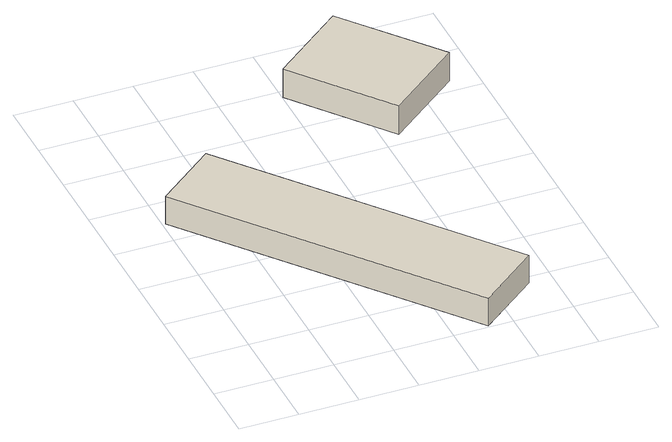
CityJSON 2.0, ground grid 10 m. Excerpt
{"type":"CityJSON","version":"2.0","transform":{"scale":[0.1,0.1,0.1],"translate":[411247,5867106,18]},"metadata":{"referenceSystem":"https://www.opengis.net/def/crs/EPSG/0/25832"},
"CityObjects":{
"building1":{"type":"Building","attributes":{"Gemeindeschluessel":"03454033","AbsoluteHoehe":"18.707","MittlereTraufHoehe":"22.526","Firsthoehe":"25.345","function":"31001_2000","roofType":"3100","measuredHeight":6.64},"address":[{"country":"Germany","locality":"Lorup"}],"geometry":[{"type":"MultiSurface","lod":"1","boundaries":[[[0,1,2,3]],[[4,5,6,7]],[[4,7,3,2]],[[5,4,2,1]],[[6,5,1,0]],[[7,6,0,3]]]}]},
"building2":{"type":"Building","attributes":{"Gemeindeschluessel":"03454033","AbsoluteHoehe":"18.893","MittlereTraufHoehe":"22.549","Firsthoehe":"26.129","function":"31001_2000","roofType":"3100","measuredHeight":7.24},"address":[{"country":"Germany","locality":"Lorup"}],"geometry":[{"type":"MultiSurface","lod":"1","boundaries":[[[8,9,10,11]],[[12,13,14,15]],[[12,15,11,10]],[[13,12,10,9]],[[14,13,9,8]],[[15,14,8,11]]]}]}
},
"vertices":[
[5,445,59],[359,4,59],[461,85,59],[106,526,59],[461,85,7],[359,4,7],[5,445,7],[106,526,7],
[300,682,63],[427,522,63],[553,623,63],[425,782,63],[553,623,9],[427,522,9],[300,682,9],[425,782,9]
]}
